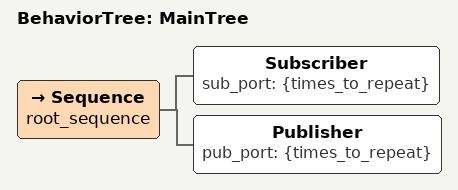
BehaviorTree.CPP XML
<root main_tree_to_execute = "MainTree">
    <BehaviorTree ID="MainTree">
        <Sequence name="root_sequence">
            <Subscriber sub_port="{times_to_repeat}"/>
            <Publisher pub_port="{times_to_repeat}"/>
        </Sequence>
    </BehaviorTree>
</root>
